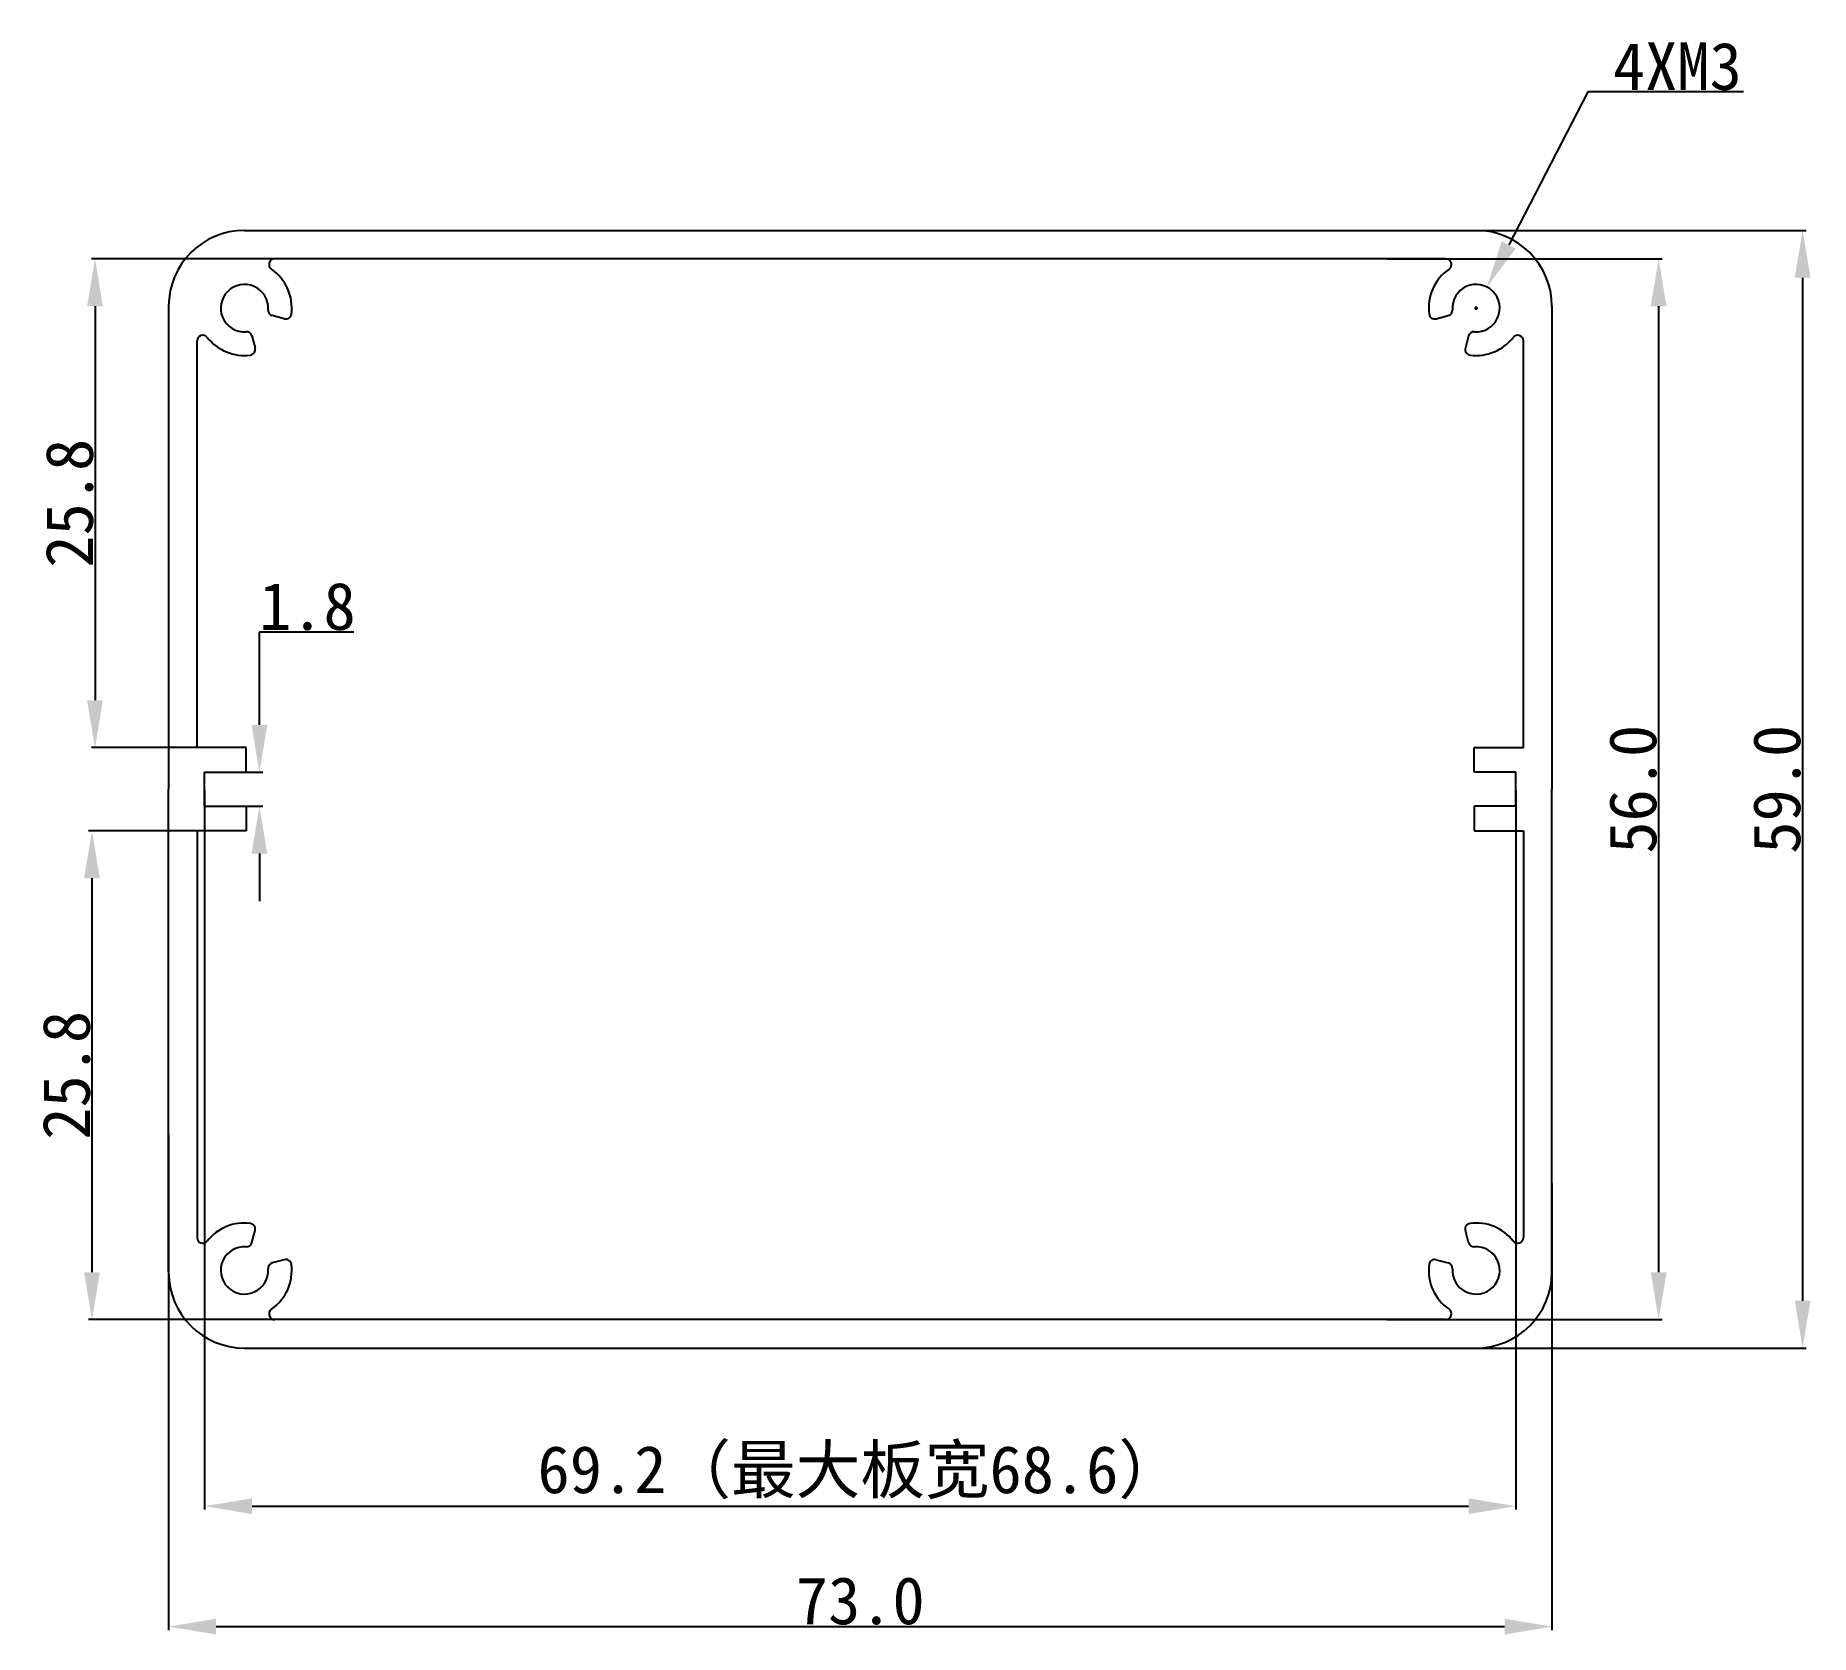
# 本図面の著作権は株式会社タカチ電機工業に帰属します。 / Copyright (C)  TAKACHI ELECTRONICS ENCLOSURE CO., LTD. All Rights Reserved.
# Model space of a CAD drawing. Header units: inches. Extents: x 37.6 to 131.3, y 18.1 to 102.5.
import ezdxf

# ---------------------------------------------------------------- set-up
doc = ezdxf.new("R2010")
doc.units = ezdxf.units.IN
doc.header["$MEASUREMENT"] = 0
doc.layers.get('Defpoints').update_dxf_attribs({"lineweight": 25})
doc.layers.add('1', color=30, linetype='Continuous')
doc.layers.add('粗实线', color=7, linetype='Continuous', lineweight=25)
doc.styles.get("Standard").update_dxf_attribs({"font": 'simhei.ttf'})
doc.dimstyles.get("Standard").update_dxf_attribs({"dimtxt": 2.5, "dimasz": 2.5, "dimexe": 0.18, "dimexo": 0.0625, "dimgap": 0.09, "dimtad": 1, "dimtoh": 1, "dimdec": 1, "dimzin": 0, "dimdsep": 46, "dimtxsty": 'Standard', "dimcen": 0.09, "dimadec": 0, "dimazin": 0, "dimtfac": 1, "dimtdec": 1, "dimtofl": 0, "dimtmove": 0, "dimatfit": 3, "dimfxl": 1, "dimtolj": 1, "dimtzin": 0, "dimarcsym": 0})

# ---------------------------------------------------------------- blocks, each defined once
blk = doc.blocks.new('*D68')
at = {"color": 0, "lineweight": -2}
for p, q in [((105.898, 92.193), (131.014, 92.193)), ((130.834, 89.693), (130.834, 35.693)), ((105.135, 33.193), (131.014, 33.193))]:
    blk.add_line(p, q, dxfattribs=at)
at = {"color": 0}
for points in [[(130.418, 89.693), (131.251, 89.693), (130.834, 92.193)], [(130.418, 35.693), (131.251, 35.693), (130.834, 33.193)]]:
    blk.add_solid(points, dxfattribs=at)
at = {"layer": 'Defpoints', "color": 0}
for p in [(105.835, 92.193), (105.073, 33.193), (130.834, 33.193)]:
    blk.add_point(p, dxfattribs=at)
at = {"color": 0, "insert": (129.48, 62.693), "char_height": 2.5, "attachment_point": 5, "rotation": 90}
blk.add_mtext('\\A1;59.0', dxfattribs=at)
blk = doc.blocks.new('*D69')
at = {"color": 0, "lineweight": -2}
for p, q in [((108.884, 90.693), (123.417, 90.693)), ((123.237, 88.193), (123.237, 37.193)), ((108.884, 34.693), (123.417, 34.693))]:
    blk.add_line(p, q, dxfattribs=at)
at = {"color": 0}
for points in [[(122.821, 88.193), (123.654, 88.193), (123.237, 90.693)], [(122.821, 37.193), (123.654, 37.193), (123.237, 34.693)]]:
    blk.add_solid(points, dxfattribs=at)
at = {"layer": 'Defpoints', "color": 0}
for p in [(108.822, 90.693), (108.822, 34.693), (123.237, 34.693)]:
    blk.add_point(p, dxfattribs=at)
at = {"color": 0, "insert": (121.883, 62.693), "char_height": 2.5, "attachment_point": 5, "rotation": 90}
blk.add_mtext('\\A1;56.0', dxfattribs=at)
blk = doc.blocks.new('*D71')
at = {"color": 0, "lineweight": -2}
for p, q in [((44.602, 44.445), (44.602, 18.308)), ((117.602, 41.875), (117.602, 18.308)), ((47.102, 18.488), (115.102, 18.488))]:
    blk.add_line(p, q, dxfattribs=at)
at = {"color": 0}
for points in [[(47.102, 18.905), (47.102, 18.071), (44.602, 18.488)], [(115.102, 18.905), (115.102, 18.071), (117.602, 18.488)]]:
    blk.add_solid(points, dxfattribs=at)
at = {"layer": 'Defpoints', "color": 0}
for p in [(44.602, 44.507), (117.602, 41.937), (117.602, 18.488)]:
    blk.add_point(p, dxfattribs=at)
at = {"color": 0, "insert": (81.102, 19.842), "char_height": 2.5, "attachment_point": 5}
blk.add_mtext('\\A1;73.0', dxfattribs=at)
blk = doc.blocks.new('*D75')
at = {"color": 0, "lineweight": -2}
for p, q in [((52.675, 90.693), (40.536, 90.693)), ((40.716, 88.193), (40.716, 67.393)), ((47.24, 64.893), (40.536, 64.893))]:
    blk.add_line(p, q, dxfattribs=at)
at = {"color": 0}
for points in [[(40.299, 88.193), (41.133, 88.193), (40.716, 90.693)], [(40.299, 67.393), (41.133, 67.393), (40.716, 64.893)]]:
    blk.add_solid(points, dxfattribs=at)
at = {"layer": 'Defpoints', "color": 0}
for p in [(52.737, 90.693), (40.716, 64.893), (47.302, 64.893)]:
    blk.add_point(p, dxfattribs=at)
at = {"color": 0, "insert": (39.376, 77.793), "char_height": 2.5, "attachment_point": 5, "rotation": 90}
blk.add_mtext('\\A1;25.8', dxfattribs=at)
blk = doc.blocks.new('*D76')
at = {"color": 0, "lineweight": -2}
for p, q in [((47.34, 60.493), (40.376, 60.493)), ((40.556, 57.993), (40.556, 37.193)), ((53.259, 34.693), (40.376, 34.693))]:
    blk.add_line(p, q, dxfattribs=at)
at = {"color": 0}
for points in [[(40.139, 57.993), (40.973, 57.993), (40.556, 60.493)], [(40.139, 37.193), (40.973, 37.193), (40.556, 34.693)]]:
    blk.add_solid(points, dxfattribs=at)
at = {"layer": 'Defpoints', "color": 0}
for p in [(47.402, 60.493), (40.556, 34.693), (53.322, 34.693)]:
    blk.add_point(p, dxfattribs=at)
at = {"color": 0, "insert": (39.216, 47.593), "char_height": 2.5, "attachment_point": 5, "rotation": 90}
blk.add_mtext('\\A1;25.8', dxfattribs=at)
blk = doc.blocks.new('*D77')
at = {"color": 0, "lineweight": -2}
for p, q in [((49.391, 66.093), (49.391, 70.996)), ((49.391, 70.996), (54.369, 70.996)), ((47.665, 63.593), (49.571, 63.593)), ((47.665, 61.793), (49.571, 61.793)), ((49.391, 59.293), (49.391, 56.793))]:
    blk.add_line(p, q, dxfattribs=at)
at = {"color": 0}
for points in [[(48.975, 66.093), (49.808, 66.093), (49.391, 63.593)], [(48.975, 59.293), (49.808, 59.293), (49.391, 61.793)]]:
    blk.add_solid(points, dxfattribs=at)
at = {"layer": 'Defpoints', "color": 0}
for p in [(47.602, 63.593), (47.602, 61.793), (49.391, 61.793)]:
    blk.add_point(p, dxfattribs=at)
at = {"color": 0, "insert": (51.925, 72.336), "char_height": 2.5, "attachment_point": 5}
blk.add_mtext('\\A1;1.8', dxfattribs=at)
blk = doc.blocks.new('*D78')
at = {"layer": '1', "color": 0, "lineweight": -2}
for p, q in [((46.502, 62.63), (46.502, 24.666)), ((115.702, 62.63), (115.702, 24.666)), ((49.002, 24.846), (113.202, 24.846))]:
    blk.add_line(p, q, dxfattribs=at)
at = {"layer": '1', "color": 0}
for points in [[(49.002, 25.263), (49.002, 24.429), (46.502, 24.846)], [(113.202, 25.263), (113.202, 24.429), (115.702, 24.846)]]:
    blk.add_solid(points, dxfattribs=at)
at = {"layer": 'Defpoints', "color": 0}
for p in [(46.502, 62.693), (115.702, 62.693), (115.702, 24.846)]:
    blk.add_point(p, dxfattribs=at)
at = {"layer": '1', "color": 0, "insert": (81.102, 26.621), "char_height": 2.5, "attachment_point": 5}
blk.add_mtext('\\A1;69.2（最大板宽68.6）', dxfattribs=at)
blk = doc.blocks.new('*D79')
at = {"color": 0, "lineweight": -2}
for p, q in [((119.491, 99.504), (115.322, 91.425)), ((127.707, 99.504), (119.491, 99.504)), ((113.512, 88.093), (113.692, 88.093)), ((113.602, 88.003), (113.602, 88.183))]:
    blk.add_line(p, q, dxfattribs=at)
at = {"color": 0}
blk.add_solid([(114.952, 91.616), (115.692, 91.234), (114.175, 89.204)], dxfattribs=at)
at = {"layer": 'Defpoints', "color": 0}
for p in [(114.175, 89.204), (113.029, 86.982)]:
    blk.add_point(p, dxfattribs=at)
at = {"color": 0, "insert": (124.224, 100.844), "char_height": 2.5, "attachment_point": 5}
blk.add_mtext('\\A1;{\\f@SimHei|b0|i0|c134|p49;4XM3}', dxfattribs=at)

msp = doc.modelspace()

# ---------------------------------------------------------------- linework, layer by layer
for p, q in [((48.702, 64.893), (46.102, 64.893)), ((48.702, 63.593), (48.702, 64.893)), ((113.502, 63.593), (113.502, 64.893)), ((113.502, 64.893), (116.102, 64.893)), ((46.502, 61.793), (46.502, 63.593)), ((46.502, 63.593), (48.702, 63.593)), ((115.702, 63.593), (113.502, 63.593)), ((115.702, 61.793), (115.702, 63.593)), ((46.502, 61.793), (48.702, 61.793)), ((48.702, 61.793), (48.702, 60.493)), ((115.702, 61.793), (113.502, 61.793)), ((113.502, 61.793), (113.502, 60.493)), ((48.702, 60.493), (46.102, 60.493)), ((113.502, 60.493), (116.102, 60.493))]:
    msp.add_line(p, q)
at = {"layer": '粗实线'}
for p, q in [((48.602, 92.193), (113.602, 92.193)), ((112.005, 90.693), (50.199, 90.693)), ((44.602, 88.193), (44.602, 62.693)), ((117.602, 88.193), (117.602, 62.693)), ((50.707, 87.529), (50.071, 87.699)), ((111.497, 87.529), (112.133, 87.699)), ((46.102, 64.893), (46.102, 86.361)), ((48.996, 86.624), (49.166, 85.988)), ((113.209, 86.624), (113.038, 85.988)), ((116.102, 64.893), (116.102, 86.361)), ((44.602, 37.193), (44.602, 62.693)), ((117.602, 37.193), (117.602, 62.693)), ((46.102, 60.493), (46.102, 39.025)), ((116.102, 60.493), (116.102, 39.025)), ((48.996, 38.762), (49.166, 39.398)), ((113.209, 38.762), (113.038, 39.398)), ((50.707, 37.857), (50.071, 37.686)), ((111.497, 37.857), (112.133, 37.686)), ((112.005, 34.693), (50.199, 34.693)), ((48.602, 33.193), (113.602, 33.193))]:
    msp.add_line(p, q, dxfattribs=at)
for centre, radius, start, end in [((48.602, 88.193), 4, 90, 180), ((113.602, 88.193), 4, 0, 90), ((50.199, 90.393), 0.3, 90, 235.22806), ((48.602, 88.093), 2.5, 352.83748, 55.22806), ((113.602, 88.093), 2.5, 124.77194, 187.16252), ((112.005, 90.393), 0.3, 304.77194, 90), ((48.602, 88.093), 1.25, 356.15994, 273.84006), ((113.602, 88.093), 1.25, 266.15994, 183.84006), ((50.149, 87.989), 0.3, 176.15994, 255), ((50.785, 87.819), 0.3, 255, 352.83748), ((111.419, 87.819), 0.3, 187.16252, 285), ((112.056, 87.989), 0.3, 285, 3.84006), ((46.402, 86.361), 0.3, 38.21321, 180), ((48.602, 88.093), 2.5, 218.21321, 277.16252), ((48.706, 86.546), 0.3, 15, 93.84006), ((113.498, 86.546), 0.3, 86.15994, 165), ((113.602, 88.093), 2.5, 262.83748, 321.78679), ((115.802, 86.361), 0.3, 0, 141.78679), ((48.876, 85.91), 0.3, 277.16252, 15), ((113.328, 85.91), 0.3, 165, 262.83748), ((48.602, 37.293), 2.5, 82.83748, 141.78679), ((48.876, 39.476), 0.3, 345, 82.83748), ((113.328, 39.476), 0.3, 97.16252, 195), ((113.602, 37.293), 2.5, 38.21321, 97.16252), ((46.402, 39.025), 0.3, 180, 321.78679), ((48.602, 37.293), 1.25, 86.15994, 3.84006), ((48.706, 38.839), 0.3, 266.15994, 345), ((113.602, 37.293), 1.25, 176.15994, 93.84006), ((113.498, 38.839), 0.3, 195, 273.84006), ((115.802, 39.025), 0.3, 218.21321, 0), ((50.149, 37.397), 0.3, 105, 183.84006), ((48.602, 37.293), 2.5, 304.77194, 7.16252), ((50.785, 37.567), 0.3, 7.16252, 105), ((113.602, 37.293), 2.5, 172.83748, 235.22806), ((111.419, 37.567), 0.3, 75, 172.83748), ((112.056, 37.397), 0.3, 356.15994, 75), ((48.602, 37.193), 4, 180, 270), ((113.602, 37.193), 4, 270, 0), ((50.199, 34.993), 0.3, 124.77194, 270), ((112.005, 34.993), 0.3, 270, 55.22806)]:
    msp.add_arc(centre, radius, start, end, dxfattribs=at)

# ---------------------------------------------------------------- dimensions: what is measured, and where the dimension line sits
dim = msp.add_diameter_dim_2p(p1=(113.029, 86.982), p2=(114.175, 89.204), text='{\\f@SimHei|b0|i0|c134|p49;4XM3}', dimstyle='Standard')
dim.commit()
dim.dimension.update_dxf_attribs({"geometry": '*D79', "text_midpoint": (124.224, 99.504), "dimtype": 163})
for base, p1, p2, picture, middle in [((130.834, 33.193), (105.835, 92.193), (105.073, 33.193), '*D68', (130.834, 62.693)), ((123.237, 34.693), (108.822, 90.693), (108.822, 34.693), '*D69', (123.237, 62.693)), ((49.391, 61.793), (47.602, 63.593), (47.602, 61.793), '*D77', (51.925, 70.996))]:
    dim = msp.add_linear_dim(base=base, p1=p1, p2=p2, angle=90, dimstyle='Standard')
    dim.commit()
    dim.dimension.update_dxf_attribs({"geometry": picture, "text_midpoint": middle, "dimtype": 160})
for base, p1, p2, picture, middle in [((40.716, 64.893), (52.737, 90.693), (47.302, 64.893), '*D75', (39.376, 77.793)), ((40.556, 34.693), (47.402, 60.493), (53.322, 34.693), '*D76', (39.216, 47.593))]:
    dim = msp.add_linear_dim(base=base, p1=p1, p2=p2, angle=90, dimstyle='Standard')
    dim.commit()
    dim.dimension.update_dxf_attribs({"geometry": picture, "text_midpoint": middle})
dim = msp.add_linear_dim(base=(117.602, 18.488), p1=(44.602, 44.507), p2=(117.602, 41.937), dimstyle='Standard')
dim.commit()
dim.dimension.update_dxf_attribs({"geometry": '*D71', "text_midpoint": (81.102, 19.842)})
at = {"layer": '1'}
dim = msp.add_linear_dim(base=(115.702, 24.846), p1=(46.502, 62.693), p2=(115.702, 62.693), text='<>（最大板宽68.6）', dimstyle='Standard', dxfattribs=at)
dim.commit()
dim.dimension.update_dxf_attribs({"geometry": '*D78', "text_midpoint": (81.102, 26.621)})

doc.saveas('drawing.dxf')
